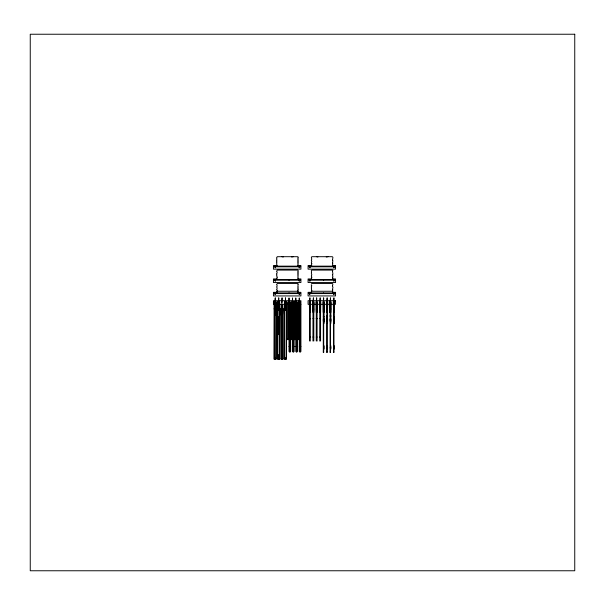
<?xml version="1.0" encoding="UTF-8"?>
<svg xmlns="http://www.w3.org/2000/svg" width="605" height="605" viewBox="0 0 605 605"><rect width="100%" height="100%" fill="white"/><g stroke="black" fill="none" stroke-linecap="round" stroke-linejoin="round"><path stroke-width="0.91" d="M323.304 321.225L323.304 318.933M324.099 318.933L324.099 321.225M326.783 318.933L326.783 321.225L327.577 321.225L327.577 318.933M330.08 318.933L330.08 321.225L330.874 321.225L330.874 318.933M333.559 321.225L333.559 318.933M334.361 321.225L334.361 318.933M311.273 270.669L311.832 270.087L332.349 270.087L332.894 270.518L332.493 271.229M311.273 284.055L311.832 283.473L332.349 283.473L332.916 284.055L332.5 285.787M311.273 286.399L311.832 285.817L311.273 285.068M311.273 291.247L311.832 290.665M274.368 304.89L275.192 304.118L276.016 304.89M277.854 304.89L278.671 304.118L279.495 304.89M284.63 304.89L285.454 304.118L286.271 304.89M311.325 260.498L311.832 261.383L311.348 262.26M311.325 262.842L311.832 263.72M311.325 265.353L311.832 266.223M311.325 276.228L311.832 277.105M276.795 259.212L276.795 260.037M276.795 261.557L276.795 262.381M276.795 264.06L276.795 264.892M276.795 274.942L276.795 275.767M276.78 258.032L276.78 258.857M276.78 260.377L276.78 261.201M276.78 262.721L276.78 263.546M276.78 265.232L276.78 266.056M276.78 271.418L277.196 272.424L276.795 273.422M276.78 273.762L276.78 274.587M276.78 276.107L277.196 277.105M276.78 278.618L276.78 279.442M276.78 284.811L277.196 285.802L276.795 286.808M276.78 287.148L277.196 288.154L276.795 289.152M276.78 289.493L277.196 290.491M276.78 292.003L276.78 292.828M311.424 258.032L311.832 259.038L311.348 259.916M311.424 273.762L311.832 274.761L311.348 275.646M311.424 278.618L311.832 279.616M311.424 289.493L311.832 290.491M297.993 257.783L298.257 257.133L297.713 256.694L277.196 256.694L276.795 257.692M297.993 260.127L297.993 259.121M297.993 262.472L297.993 261.458M297.993 264.982L297.993 263.969M297.993 271.176L298.257 270.518L297.713 270.087L277.196 270.087L276.795 271.078M297.993 273.513L297.993 272.507M297.993 275.857L297.993 274.851M297.993 278.368L297.993 277.355M297.993 284.562L298.257 283.904L297.713 283.473L277.196 283.473L276.795 284.463M297.993 286.906L298 284.713M297.993 289.243L297.993 288.237M297.993 291.754L298.257 291.096L297.713 290.665M298 258.955L298 257.942M298 261.292L298 260.286M298 263.636L298 262.63M298 266.147L298 265.141M298 272.341L298 271.327M298 274.685L298 273.672M298 277.022L298 276.016M298 279.533L298 278.527M311.545 271.327C310.932 272.356 312.082 272.235 311.288 273.157M298 288.071L298 287.057M298 292.918L298 291.912M311.545 287.057C310.932 288.078 312.082 287.965 311.288 288.887M311.545 291.912L311.273 292.57L311.832 293.001M332.493 260.188L332.916 257.284L332.349 256.694L311.832 256.694L311.288 257.435M332.493 262.532L332.931 260.793L332.5 260.226M332.493 278.429L332.916 277.861L332.493 277.302M332.493 289.303L332.931 287.564L332.493 285.832M332.5 263.697L332.931 263.13L332.5 262.57M332.5 266.208L332.931 265.64L332.493 263.916M332.5 274.738L332.931 274.178L332.5 271.274M332.5 277.082L332.931 276.523L332.493 274.791M332.5 279.593L332.931 279.026L332.5 278.466M332.5 290.468L332.931 289.908L332.5 289.341M332.5 292.979L332.931 292.419L332.493 290.687M311.832 263.893L311.288 264.627M277.196 277.279L276.795 278.277M311.832 277.279L311.288 278.013M277.196 290.665L276.795 291.663M297.713 290.491L298.273 290.06L298 289.402M281.93 256.694L283.276 256.989M293.365 256.694L291.61 256.989M316.566 256.694L317.92 256.989M328.008 256.694L326.254 256.989M277.098 265.557L273.43 265.557L273.43 269.157L300.919 269.157L300.919 265.557L298.167 265.557M311.734 265.557L308.074 265.557L308.074 269.157L335.556 269.157L335.556 265.557L332.81 265.557M277.098 278.943L273.43 278.943L273.43 282.55L300.919 282.55L300.919 278.943L298.167 278.943M311.734 278.943L308.074 278.943L308.074 282.55L335.556 282.55L335.556 278.943L332.81 278.943M277.196 291.247L297.713 291.247M311.832 291.247L332.349 291.247M277.098 292.328L273.43 292.328L273.43 295.936L300.919 295.936L300.919 292.328L298.167 292.328M310.819 292.328L308.074 292.328L308.074 295.936L335.556 295.936L335.556 292.328L332.81 292.328M274.201 301.955L276.016 301.955L276.016 359.34L276.183 301.789L274.201 301.789L274.201 359.325L274.368 301.955M277.687 301.955L279.495 301.955L279.495 359.34L279.661 301.789L277.687 301.789L277.687 359.325L277.854 301.955M284.463 301.955L286.271 301.955L286.271 359.34L286.445 301.789L284.463 301.789L284.463 359.325L284.63 301.955M292.298 301.955L292.495 351.49L293.319 352.261L294.136 351.49L294.136 301.955M309.344 301.955L310.32 301.955L310.32 341.031M312.823 301.955L313.798 301.955L313.798 341.031M316.128 301.955L317.096 301.955L317.096 341.031M319.606 301.955L320.574 301.955L320.574 341.031M323.085 301.955L324.061 301.955L324.099 323.32L323.698 323.32M326.571 301.955L327.539 301.955L327.577 323.32L327.184 323.32M329.869 301.955L330.837 301.955L330.874 323.32L330.481 323.32M333.347 301.955L334.323 301.955L334.489 312.414L334.489 301.789L333.347 301.789L333.514 312.414M292.298 303.045L292.495 297.94L292.298 338.006M289.924 304.3L273.43 304.3L273.43 300.7L300.919 300.7L300.919 351.49L300.095 352.261L299.278 351.49L299.271 297.94L299.082 339.67M298.167 304.3L300.919 304.3M274.201 308.3L274.541 310.448M276.183 308.248L276.183 315.689M277.687 308.248L277.687 315.689M279.661 308.3L279.661 315.689M284.463 308.3L284.796 310.448M286.445 308.3L286.445 315.689M309.48 308.989L310.32 308.989M312.959 308.989L313.798 308.989M316.256 308.989L317.096 308.989M319.735 308.989L320.574 308.989M323.304 308.989L324.099 308.989M327.577 308.989L326.783 308.989L326.783 352.344M330.874 308.989L330.08 308.989L330.08 352.344M333.559 308.989L334.361 308.989L334.361 323.32L333.96 323.32M309.48 309.964L310.32 309.964M312.959 309.964L313.798 309.964M316.256 309.964L317.096 309.964M319.735 309.964L320.574 309.964M274.368 309.987L275.116 309.987L275.116 304.89M276.016 309.987L275.267 309.987L275.267 304.89M277.854 309.987L278.595 309.987L278.595 304.89M279.495 309.987L278.754 309.987L278.754 304.89M281.151 309.987L281.892 309.987L281.892 304.89M282.792 309.987L282.051 309.987L282.051 304.89M284.63 309.987L285.371 309.987L285.371 304.89M286.271 309.987L285.53 309.987L285.53 304.89M309.51 312.414L309.344 301.789L310.486 301.789L310.32 312.414M312.997 312.414L312.823 301.789L313.965 301.789L313.798 312.414M316.294 312.414L316.128 301.789L317.262 301.789L317.096 312.414M319.773 312.414L319.606 301.789L320.748 301.789L320.574 312.414M323.251 312.414L323.085 301.789L324.227 301.789L324.061 312.414M327.539 312.414L327.706 301.789L326.571 301.789L326.571 312.414L326.738 301.955M330.837 312.414L331.003 301.789L329.869 301.789L329.869 312.414L330.035 301.955M326.783 315.545L327.577 315.545M330.08 315.545L330.874 315.545M323.304 316.665L324.099 316.665M326.783 316.665L327.577 316.665M330.08 316.665L330.874 316.665M333.559 316.665L334.361 316.665M309.48 318.472L310.32 318.472M312.959 318.472L313.798 318.472M316.256 318.472L317.096 318.472M319.735 318.472L320.574 318.472M309.48 318.767L310.32 318.767M316.256 318.767L317.096 318.767M309.48 337.046L310.32 337.046M312.959 337.046L313.798 337.046M316.256 337.046L317.096 337.046M319.735 337.046L320.574 337.046M287.92 338.74L287.178 338.74L287.178 339.685M288.078 338.74L288.819 338.74M298.341 338.74L299.082 338.74M287.178 338.876L287.92 338.876L287.92 339.67M288.819 338.876L288.078 338.876L288.078 339.685M290.657 338.876L291.406 338.876L291.406 339.67M297.441 338.876L298.182 338.876L298.182 339.67M299.082 338.876L298.341 338.876L298.341 339.685M323.698 345.863L324.099 345.863L324.099 349.047M327.184 345.863L327.577 345.863L327.577 349.047M330.481 345.863L330.874 345.863L330.874 349.047M333.96 345.863L334.361 345.863L334.361 349.047M289.016 346.393L289.757 346.393M289.916 346.393L290.657 346.393M292.495 346.393L293.243 346.393M293.395 346.393L294.136 346.393M295.792 346.393L296.541 346.393M296.692 346.393L297.441 346.393M299.278 346.393L300.019 346.393M300.178 346.393L300.919 346.393M326.783 347.867L327.577 347.867M330.08 347.867L330.874 347.867M323.304 352.049L323.698 352.049M326.783 352.049L327.184 352.049M330.08 352.049L330.481 352.049M333.559 352.049L333.96 352.049M275.267 358.41L276.016 358.41M277.854 358.41L278.595 358.41L278.595 359.34M278.754 358.41L279.495 358.41M285.53 358.41L286.271 358.41M274.368 358.546L275.116 358.546L275.116 359.34M275.267 358.546L276.016 358.546M277.854 358.546L278.595 358.546M278.754 358.546L279.495 358.546M281.151 358.546L281.892 358.546L281.892 359.34M282.051 358.546L282.792 358.546M284.63 358.546L285.371 358.546L285.371 359.34M285.53 358.546L286.271 358.546M333.915 266.147L333.915 267.902L333.718 266.147M333.915 279.533L333.915 281.287L333.718 279.533M333.915 292.918L333.915 294.673L333.718 292.918M333.96 316.665L333.96 352.344M333.514 301.955L333.559 352.344M330.481 316.665L330.481 352.344M327.184 316.665L327.184 352.344M323.652 279.533L323.652 280.206M323.652 292.918L323.652 293.591M323.698 316.665L323.698 352.344M323.251 301.955L323.304 352.344M319.773 301.955L319.735 341.031M316.294 301.955L316.256 341.031M312.997 301.955L312.959 341.031M309.911 266.147L309.911 267.902L309.715 266.147M309.911 279.533L309.911 281.287L309.715 279.533M309.911 292.918L309.715 294.673L309.715 292.918M309.51 301.955L309.48 341.031M300.178 301.955L300.178 351.49M300.019 301.955L300.019 351.49M299.271 266.147L299.271 267.902L299.082 266.147M299.271 279.533L299.271 281.287L299.082 279.533M299.271 292.918L299.271 294.673L299.082 292.918M298.341 301.955L298.341 338.006M298.182 301.955L298.182 338.006M297.441 301.955L297.441 351.49L296.616 352.261L295.792 351.49L295.792 297.94L295.603 338.006M296.692 301.955L296.692 351.49M296.541 301.955L296.541 351.49M295.603 339.67L295.603 338.876L294.854 338.876L294.854 339.685M294.854 301.955L294.854 338.006M294.703 301.955L294.703 338.006M294.703 339.67L294.703 338.876L293.962 338.876L293.962 339.685M293.962 301.955L293.962 338.006M293.395 301.955L293.395 351.49M293.243 301.955L293.243 351.49M292.298 339.67L292.298 338.876L291.557 338.876L291.557 339.685M291.557 301.955L291.557 338.006M291.406 301.955L291.406 338.006M290.657 301.955L290.657 351.49L289.84 352.261L289.016 351.49L289.016 297.94L288.819 339.67M289.916 301.955L289.916 351.49M289.757 301.955L289.757 351.49M289.016 279.533L289.016 280.206M289.016 292.918L289.016 293.591M288.078 301.955L288.078 338.006M287.92 301.955L287.92 338.006M285.53 357.676L285.53 359.355M282.626 314.411L282.959 308.248L282.959 359.325L282.792 304.89L281.968 304.118L281.151 304.89L281.143 359.355L280.985 308.248L281.317 314.411M282.051 357.676L282.043 359.355M278.754 316.748L278.754 330.3M278.754 354.424L278.746 359.355M278.595 316.748L278.595 334.656M275.267 266.147L275.267 267.902L275.078 266.147M275.267 279.533L275.267 281.287L275.078 279.533M275.267 292.918L275.078 294.673L275.078 292.918M275.267 357.676L275.267 359.355M274.541 311.983L274.541 314.411M574.75 34.235L30.25 34.235L30.25 570.765L574.75 570.765L574.75 34.235M300.609 266.147L274.239 266.147L274.239 266.813L300.609 266.813L300.609 266.147M335.253 266.147L308.883 266.147L308.883 266.813L335.253 266.813L335.253 266.147M300.609 279.533L274.239 279.533L274.239 280.206L300.609 280.206L300.609 279.533M335.253 279.533L308.883 279.533L308.883 280.206L335.253 280.206L335.253 279.533M300.609 292.918L274.239 292.918L274.239 293.591L300.609 293.591L300.609 292.918M335.253 292.918L308.883 292.918L308.883 293.591L335.253 293.591L335.253 292.918M275.267 297.94L275.078 303.045L275.267 297.94M278.754 297.94L278.557 303.045L278.754 297.94M282.051 297.94L281.854 303.045L282.051 297.94M285.53 297.94L285.341 303.045L285.53 297.94M309.911 297.94L309.715 303.045L309.911 297.94M313.39 297.94L313.201 303.045L313.39 297.94M316.687 297.94L316.498 303.045L316.687 297.94M320.174 297.94L319.977 303.045L320.174 297.94M323.652 297.94L323.456 303.045L323.652 297.94M327.131 297.94L326.942 303.045L327.131 297.94M330.428 297.94L330.239 303.045L330.428 297.94M333.915 297.94L333.718 303.045L333.915 297.94M335.556 300.7L308.074 300.7L308.074 304.3L335.556 304.3L335.556 300.7"/></g></svg>
